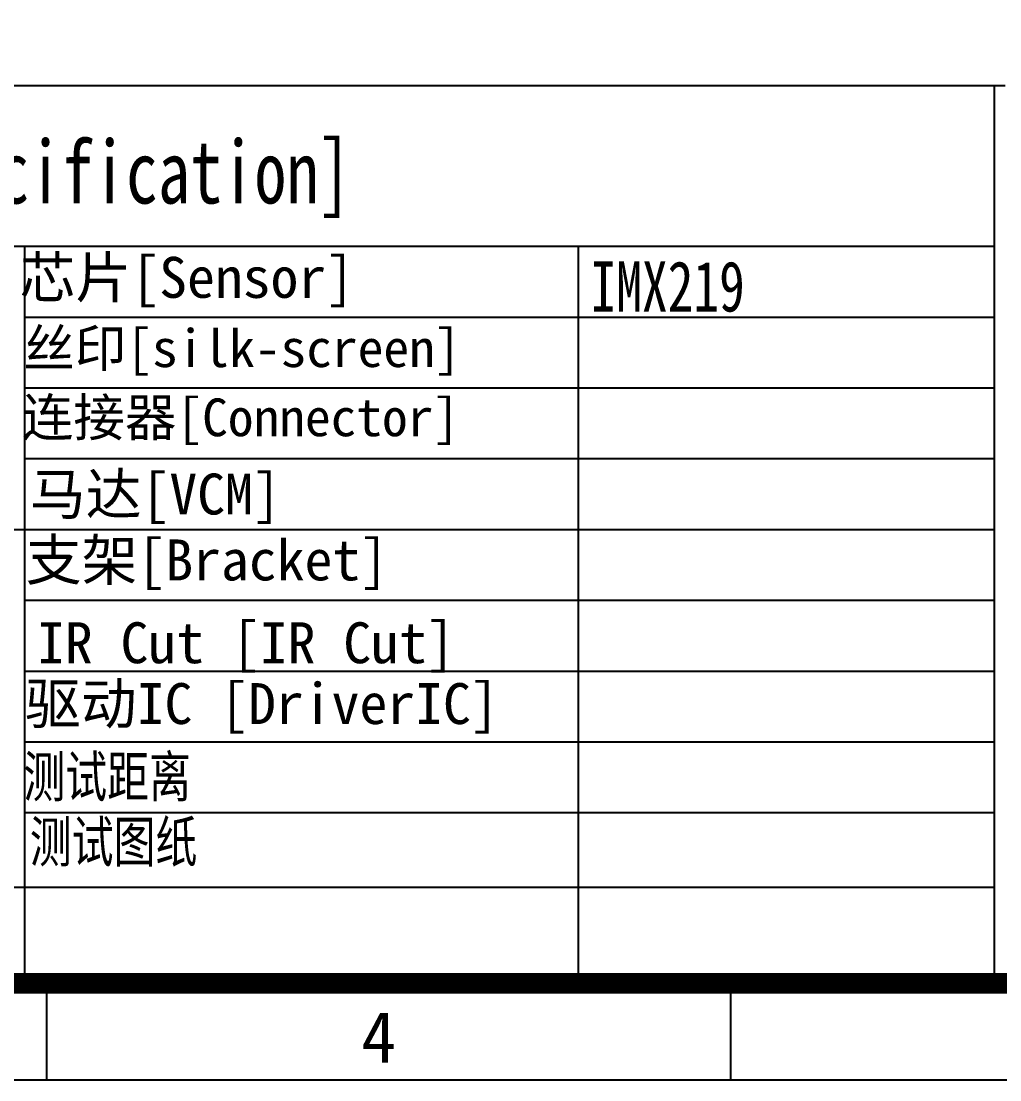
# Model space of a CAD drawing. Extents: x 379 to 488, y 250 to 334.
# Drawn here: x 419.19 to 437.84, y 250.15 to 270.33 of the extents above; entities that cross this region are included whole.
import ezdxf

# ---------------------------------------------------------------- set-up
doc = ezdxf.new("R2010")
doc.units = 0
doc.header["$LTSCALE"] = 23.1
doc.header["$MEASUREMENT"] = 0
doc.layers.get('0').update_dxf_attribs({"linetype": 'CONTINUOUS'})
doc.layers.add('3_SOLID_GEOM', color=7, linetype='CONTINUOUS')
doc.layers.add('OUTLINE', color=7, linetype='CONTINUOUS')
doc.styles.add('style1', font='NSimSun.ttf')
doc.styles.add('TEXTSTYLE_1', font='txt', dxfattribs={"width": 0.75})
doc.styles.add('宋体', font='txt', dxfattribs={"width": 0.75})

msp = doc.modelspace()

# ---------------------------------------------------------------- linework, layer by layer
at = {"linetype": 'Continuous'}
for p, q in [((419.681, 250.152), (419.681, 251.989)), ((432.715, 250.15), (432.715, 251.989))]:
    msp.add_line(p, q, dxfattribs=at)
msp.add_line((419.681, 251.071), (419.681, 251.989))
at = {"color": 0, "linetype": 'Continuous'}
msp.add_line((378.627, 250.153), (486.801, 250.151), dxfattribs=at)
at = {"layer": '3_SOLID_GEOM', "color": 0}
for p, q in [((399.993, 269.107), (437.941, 269.107)), ((397.916, 266.041), (437.734, 266.041)), ((397.916, 260.642), (437.734, 260.642)), ((396.081, 251.989), (437.941, 251.989))]:
    msp.add_line(p, q, dxfattribs=at)
at = {"layer": '3_SOLID_GEOM'}
for p, q in [((437.734, 251.989), (437.734, 269.107)), ((419.255, 266.041), (419.255, 256.23)), ((419.255, 266.041), (419.255, 256.23)), ((419.255, 266.041), (419.255, 253.824)), ((429.804, 266.041), (429.804, 253.824)), ((419.255, 264.691), (437.734, 264.691)), ((419.255, 263.342), (437.734, 263.342)), ((419.255, 263.272), (419.255, 251.989)), ((429.804, 263.272), (429.804, 251.989)), ((419.255, 261.992), (437.734, 261.992)), ((419.255, 260.642), (437.734, 260.642)), ((419.255, 259.293), (437.734, 259.293)), ((419.255, 257.943), (437.734, 257.943)), ((419.255, 256.594), (437.734, 256.594)), ((419.255, 255.244), (437.734, 255.244)), ((400.568, 253.824), (437.734, 253.824))]:
    msp.add_line(p, q, dxfattribs=at)
at = {"layer": 'OUTLINE', "const_width": 0.4}
msp.add_lwpolyline([(380.453, 323.902), (380.453, 251.989), (484.981, 251.989), (484.981, 323.902), (380.453, 323.902)], dxfattribs=at)

# ---------------------------------------------------------------- texts
at = {"linetype": 'Continuous', "style": 'TEXTSTYLE_1'}
msp.add_text('4', height=0.976, dxfattribs=at).set_placement((425.669, 250.475))
at = {"color": 0, "linetype": 'Continuous', "attachment_point": 1}
for s, insert, char_height, width, style in [('{\\fSimSun|b0|i0|c134|p2;\\H1.1242x;\\C256;模组规格\\Ftxt|c134;[Module Specification] \\H0.99996x; \\H0.88949x; }', (407.09, 268.057), 1.067382, 43.81172, '宋体'), ('{\\fSimSun|b0|i0|c134|p2;\\H1.4404x;\\C256;支架\\Ftxt|c0;[Bracket]\\H0.69424x; \\fKaiTi_GB2312|b0|i0|c134|p49;   }', (419.277, 260.451), 0.541507, 10.31328, 'style1'), ('{\\fSimSun|b0|i0|c134|p2;\\H1.4404x;\\C256;IR Cut\\Ftxt|c134; [IR Cut]\\H0.69424x; \\fKaiTi_GB2312|b0|i0|c134|p49;   }', (419.49, 258.872), 0.541507, 10.31328, 'style1')]:
    msp.add_mtext(s, dxfattribs=dict(at, insert=insert, char_height=char_height, width=width, style=style))
at = {"linetype": 'Continuous', "attachment_point": 1}
for s, insert, char_height, width, style in [('{\\fSimSun|b0|i0|c134|p2;\\H1.4615x;芯片\\Ftxt|c134;[Sensor]\\fKaiTi_GB2312|b0|i0|c134|p49; \\H0.68423x;   }', (419.16, 265.837), 0.533691, 10.59317, 'style1'), ('IMX219', (430.039, 265.756), 0.96, 7.82264, '宋体'), ('{\\fSimSun|b0|i0|c134|p2;\\H1.3491x;丝印\\Ftxt|c0;[silk-screen]\\fKaiTi_GB2312|b0|i0|c134|p49;\\H0.74123x;    }', (419.229, 264.458), 0.533691, 14.56148, 'style1'), ('{\\fSimSun|b0|i0|c134|p2;\\H1.3491x;连接器\\Ftxt|c134;[Connector]\\fKaiTi_GB2312|b0|i0|c134|p49; \\H0.74124x;  }', (419.201, 263.139), 0.533691, 10.28551, 'style1'), ('{\\fSimSun|b0|i0|c134|p2;\\H1.4615x;马达\\Ftxt|c134;[VCM]\\fKaiTi_GB2312|b0|i0|c134|p49;  \\H0.68422x;  }', (419.354, 261.707), 0.53369, 7.81046, 'style1'), ('{\\fSimSun|b0|i0|c134|p2;\\H1.4615x;驱动IC \\Ftxt|c134;[DriverIC]\\fKaiTi_GB2312|b0|i0|c134|p49;   \\H0.68422x; }', (419.262, 257.712), 0.533691, 11.15965, 'style1'), ('{\\fSimSun|b0|i0|c134|p2;测试距离} ', (419.232, 256.32), 0.78, 11.23788, '宋体'), ('{\\fSimSun|b0|i0|c134|p2;测试图纸}', (419.354, 255.079), 0.78, 11.23788, '宋体')]:
    msp.add_mtext(s, dxfattribs=dict(at, insert=insert, char_height=char_height, width=width, style=style))

doc.saveas('drawing.dxf')
